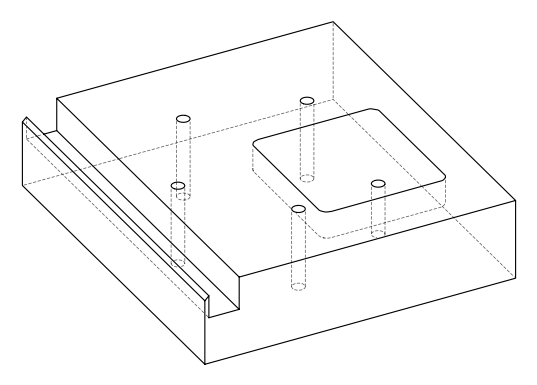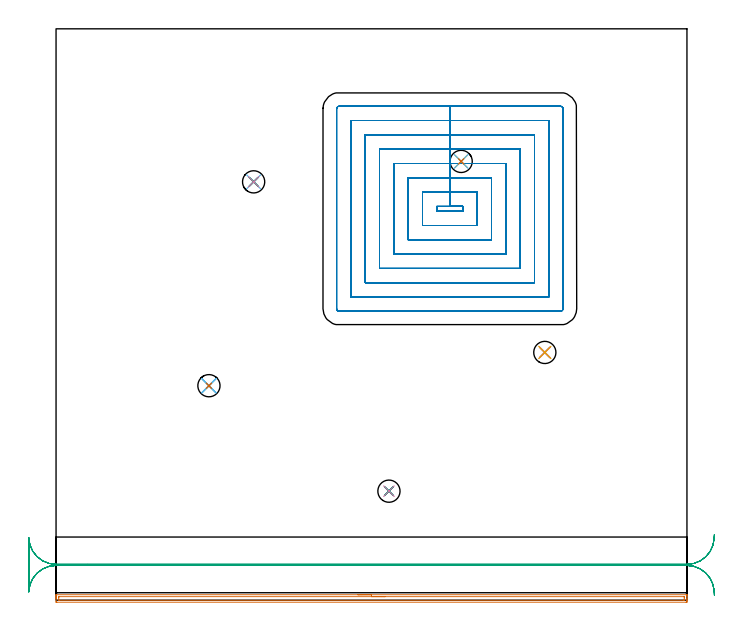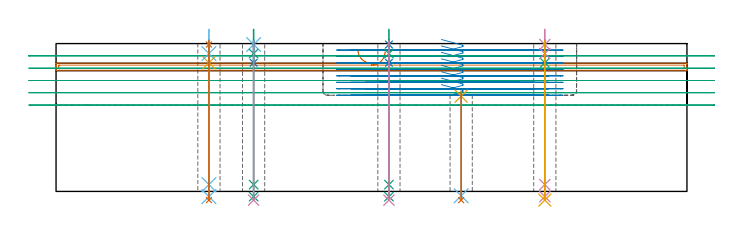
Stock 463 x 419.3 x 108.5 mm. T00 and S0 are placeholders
(PLAN: 22 operations, 17 tool changes, 69.8 min)
(1 AREA_MILL | FG_CHAMFER_SURFACE | UGT0205_001 | 7.6 min | 83616 mm3)
(2 MILL_RECTANGULAR_POCKET | POCKET_RECTANGULAR_STRAIGHT | UGT0201_095 | Follow Part, ap 5, ae 75% | 45.6 min | 1196903 mm3)
(3 MILL_RECTANGULAR_SLOT | SLOT_RECTANGULAR | UGT0201_019 | Follow Part, ap 10, ae 75% | 11.23 min | 812225 mm3)
(4 SPOT_DRILL | STEP1HOLE | NXT0321_9005460120000 | 0.03 min | 20 mm3)
(5 SPOT_DRILL_1 | STEP1HOLE_1 | NXT0321_9005460120000 | 0.04 min | 18 mm3)
(6 SPOT_DRILL_2 | STEP1HOLE_2 | NXT0321_9005460120000 | 0.03 min | 25 mm3)
(7 SPOT_DRILL_3 | STEP1HOLE_3 | NXT0321_9005460120000 | 0.03 min | 97 mm3)
(8 SPOT_DRILL_4 | STEP1HOLE_4 | NXT0321_9005460120000 | 0.03 min | 241 mm3)
(9 DRILL_BLIND_HOLE_INTO_CENTER | STEP1HOLE | NXT0301_065 | 0.07 min | 784 mm3)
(10 GUN_DRILL_THROUGH_HOLE | STEP1HOLE | UGT0307_007 | 0.6 min | 7617 mm3)
(11 DRILL_TO_ENLARGE_THROUGH_HOLE | STEP1HOLE | UGT0301_287 | 0.47 min | 13978 mm3)
(12 DRILL_THROUGH_HOLE_INTO_CENTER | STEP1HOLE_1 | NXT0301_065 | 0.31 min | 5099 mm3)
(13 DRILL_TO_ENLARGE_THROUGH_HOLE_1 | STEP1HOLE_1 | UGT0301_287 | 0.33 min | 9795 mm3)
(14 DRILL_BLIND_HOLE_INTO_CENTER_1 | STEP1HOLE_2 | NXT0301_065 | 0.07 min | 827 mm3)
(15 GUN_DRILL_THROUGH_HOLE_1 | STEP1HOLE_2 | UGT0307_007 | 0.6 min | 7627 mm3)
(16 DRILL_TO_ENLARGE_THROUGH_HOLE_2 | STEP1HOLE_2 | UGT0301_287 | 0.47 min | 14016 mm3)
(17 DRILL_BLIND_HOLE_INTO_CENTER_2 | STEP1HOLE_3 | NXT0301_065 | 0.07 min | 1021 mm3)
(18 GUN_DRILL_THROUGH_HOLE_2 | STEP1HOLE_3 | UGT0307_007 | 0.6 min | 7379 mm3)
(19 DRILL_TO_ENLARGE_THROUGH_HOLE_3 | STEP1HOLE_3 | UGT0301_287 | 0.47 min | 14045 mm3)
(20 DRILL_BLIND_HOLE_INTO_CENTER_3 | STEP1HOLE_4 | NXT0301_065 | 0.07 min | 947 mm3)
(21 GUN_DRILL_THROUGH_HOLE_3 | STEP1HOLE_4 | UGT0307_007 | 0.6 min | 7657 mm3)
(22 DRILL_TO_ENLARGE_THROUGH_HOLE_4 | STEP1HOLE_4 | UGT0301_287 | 0.47 min | 14127 mm3)
(TOOL UGT0205_001 | Chamfer Mill 20 x 3 x 45 deg. | D20 FL50 Z2)
(TOOL UGT0201_095 | End mill 20 mm | D20 R3 FL38 Z4)
(TOOL UGT0201_019 | End mill 40 mm | D40 FL63 Z6)
(TOOL NXT0321_9005460120000 | NC Spot Drill, 142deg, 12mm, Carbide, Uncoated | D12 PA142 FL30 Z2)
(TOOL NXT0301_065 | Carbide Drill 9.4mm [860.1-0940-075A1-MM 2214] | D9.4 PA140 FL98 Z2)
(TOOL UGT0307_007 | Gun Drill 10 mm | D10 PA130 FL24 Z1)
(TOOL UGT0301_287 | Twist Drill 16.3 mm | D16.3 PA118 FL125 Z2)
(OP 1 AREA_MILL)
G17 G21 G94 G90
T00 M6
G54
G17 G0 G90 X221.5 Y4. S1061 M3
G43 Z118.5 H0
Z104.1
G94 G1 X221.538 Z103.228 F250.
X221.652 Z102.363
X221.841 Z101.511
X222.103 Z100.679
X222.437 Z99.873
X222.84 Z99.1
X223.309 Z98.364
X223.84 Z97.672
X224.429 Z97.028
X225.072 Z96.439
X225.764 Z95.908
X226.5 Z95.439
X227.274 Z95.036
X228.08 Z94.703
X228.912 Z94.44
X229.764 Z94.251
X230.628 Z94.138
X231.5 Z94.1
X462.831 Y3.999 Z94.099
X462.903 Y4.001 Z94.096
X462.992 Y3.994 Z94.085
X463. Y3.978 Z94.068
Y3.6 Z93.699
Y3.252 Z93.351
Y2.581 Z92.676
Y1.358 Z91.455
Y0.806 Z90.901
Y0.195 Z90.29
Y-0.081 Z90.014
Y-0.692 Z89.404
X462.998 Y-0.968 Z89.128
X462.992 Y-1.491 Z88.605
X462.914 Y-1.494 Z88.603
X462.385 Y-1.5 Z88.6
X0.615
X0.086 Y-1.494 Z88.603
X0.008 Y-1.491 Z88.605
X0. Y-0.968 Z89.128
Y0.806 Z90.901
Y1.358 Z91.455
Y1.694 Z91.79
Y2.245 Z92.341
Y2.581 Z92.676
Y3.252 Z93.351
Y3.598 Z93.697
X0.007 Y3.968 Z94.059
X0.01 Y3.997 Z94.088
X0.169 Y4. Z94.1
X231.5
Y2.585 Z92.685
X460.594
X460.99 Y2.581 Z92.681
X460.999 Y2.183 Z92.283
X461. Y0.806 Z90.906
X460.999 Y0.408 Z90.508
X460.99 Y-0.081 Z90.019
X460.603 Y-0.086 Z90.014
X2.407
X2.01 Y-0.081 Z90.019
X2.001 Y0.317 Z90.417
X2. Y1.694 Z91.794
X2.001 Y2.092 Z92.192
X2.01 Y2.581 Z92.681
X2.397 Y2.586 Z92.686
X231.5 Y2.585 Z92.685
X232.372 Z92.723
X233.237 Z92.837
X234.088 Z93.026
X234.92 Z93.288
X235.726 Z93.622
X236.5 Z94.025
X237.236 Z94.494
X237.928 Z95.025
X238.571 Z95.614
X239.161 Z96.257
X239.692 Z96.95
X240.16 Z97.685
X240.563 Z98.459
X240.897 Z99.265
X241.159 Z100.097
X241.348 Z100.949
X241.462 Z101.814
X241.5 Z102.685
G0 Z118.5
M5
M2
(OP 2 MILL_RECTANGULAR_POCKET)
G17 G21 G94 G90
T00 M6
G54
G17 G0 G90 X282.823 Y285.5 S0 M3
G43 Z118.5 H0
Z111.5
G94 G1 X298.6 Z107.273 F250.
Y289. Z106.335
X289. Z103.762
X279.4 F500.
Y285.5
X298.6
Y289.
X289.
Y299.5
X268.9
Y275.
X309.1
Y299.5
X289.
Y310.
X258.4
Y264.5
X319.6
Y310.
X289.
Y320.5
X247.9
Y254.
X330.1
Y320.5
X289.
Y331.
X237.4
Y243.5
X340.6
Y331.
X289.
Y341.5
X226.9
Y233.
X351.1
Y341.5
X289.
Y352.
X216.4
Y222.5
X361.6
Y352.
X289.
Y362.5
X207.9
G3 X205.9 Y360.5 R2.
G1 Y214.
G3 X207.9 Y212. R2.
G1 X370.1
G3 X372.1 Y214. R2.
G1 Y360.5
G3 X370.1 Y362.5 R2.
G1 X289.
X288.
G0 X282.823 Y285.5 Z106.762
G1 X298.6 Z102.535 F250.
Y289. Z101.597
X289. Z99.025
X279.4 F500.
Y285.5
X298.6
Y289.
X289.
Y299.5
X268.9
Y275.
X309.1
Y299.5
X289.
Y310.
X258.4
Y264.5
X319.6
Y310.
X289.
Y320.5
X247.9
Y254.
X330.1
Y320.5
X289.
Y331.
X237.4
Y243.5
X340.6
Y331.
X289.
Y341.5
X226.9
Y233.
X351.1
Y341.5
X289.
Y352.
X216.4
Y222.5
X361.6
Y352.
X289.
Y362.5
X207.9
G3 X205.9 Y360.5 R2.
G1 Y214.
G3 X207.9 Y212. R2.
G1 X370.1
G3 X372.1 Y214. R2.
G1 Y360.5
G3 X370.1 Y362.5 R2.
G1 X289.
X288.
G0 X282.823 Y285.5 Z102.025
G1 X298.6 Z97.798 F250.
Y289. Z96.86
X289. Z94.287
X279.4 F500.
Y285.5
X298.6
Y289.
X289.
Y299.5
X268.9
Y275.
X309.1
Y299.5
X289.
Y310.
X258.4
Y264.5
X319.6
Y310.
X289.
Y320.5
X247.9
Y254.
X330.1
Y320.5
X289.
Y331.
X237.4
Y243.5
X340.6
Y331.
X289.
Y341.5
X226.9
Y233.
X351.1
Y341.5
X289.
Y352.
X216.4
Y222.5
X361.6
Y352.
X289.
Y362.5
X207.9
G3 X205.9 Y360.5 R2.
G1 Y214.
G3 X207.9 Y212. R2.
G1 X370.1
G3 X372.1 Y214. R2.
G1 Y360.5
G3 X370.1 Y362.5 R2.
G1 X289.
X288.
G0 X282.823 Y285.5 Z97.287
G1 X298.6 Z93.06 F250.
Y289. Z92.122
X289. Z89.55
X279.4 F500.
Y285.5
X298.6
Y289.
X289.
Y299.5
X268.9
Y275.
X309.1
Y299.5
X289.
Y310.
X258.4
Y264.5
X319.6
Y310.
X289.
Y320.5
X247.9
Y254.
X330.1
Y320.5
X289.
Y331.
X237.4
Y243.5
X340.6
Y331.
X289.
Y341.5
X226.9
Y233.
X351.1
Y341.5
X289.
Y352.
X216.4
Y222.5
X361.6
Y352.
X289.
Y362.5
X207.9
G3 X205.9 Y360.5 R2.
G1 Y214.
G3 X207.9 Y212. R2.
G1 X370.1
G3 X372.1 Y214. R2.
G1 Y360.5
G3 X370.1 Y362.5 R2.
G1 X289.
X288.
G0 X282.823 Y285.5 Z92.55
G1 X298.6 Z88.323 F250.
Y289. Z87.385
X289. Z84.812
X279.4 F500.
Y285.5
X298.6
Y289.
X289.
Y299.5
X268.9
Y275.
X309.1
Y299.5
X289.
Y310.
X258.4
Y264.5
X319.6
Y310.
X289.
Y320.5
X247.9
Y254.
X330.1
Y320.5
X289.
Y331.
X237.4
Y243.5
X340.6
Y331.
X289.
Y341.5
X226.9
Y233.
X351.1
Y341.5
X289.
Y352.
X216.4
Y222.5
X361.6
Y352.
X289.
Y362.5
X207.9
G3 X205.9 Y360.5 R2.
G1 Y214.
G3 X207.9 Y212. R2.
G1 X370.1
G3 X372.1 Y214. R2.
G1 Y360.5
G3 X370.1 Y362.5 R2.
G1 X289.
X288.
G0 X282.823 Y285.5 Z87.812
G1 X298.6 Z83.585 F250.
Y289. Z82.647
X289. Z80.075
X279.4 F500.
Y285.5
X298.6
Y289.
X289.
Y299.5
X268.9
Y275.
X309.1
Y299.5
X289.
Y310.
X258.4
Y264.5
X319.6
Y310.
X289.
Y320.5
X247.9
Y254.
X330.1
Y320.5
X289.
Y331.
X237.4
Y243.5
X340.6
Y331.
X289.
Y341.5
X226.9
Y233.
X351.1
Y341.5
X289.
Y352.
X216.4
Y222.5
X361.6
Y352.
X289.
Y362.5
X207.9
G3 X205.9 Y360.5 R2.
G1 Y214.
G3 X207.9 Y212. R2.
G1 X370.1
G3 X372.1 Y214. R2.
G1 Y360.5
G3 X370.1 Y362.5 R2.
G1 X289.
X288.
G0 X282.823 Y285.5 Z83.075
G1 X298.6 Z78.848 F250.
Y289. Z77.91
X289. Z75.337
X279.4 F500.
Y285.5
X298.6
Y289.
X289.
Y299.5
X268.9
Y275.
X309.1
Y299.5
X289.
Y310.
X258.4
Y264.5
X319.6
Y310.
X289.
Y320.5
X247.9
Y254.
X330.1
Y320.5
X289.
Y331.
X237.4
Y243.5
X340.6
Y331.
X289.
Y341.5
X226.9
Y233.
X351.1
Y341.5
X289.
Y352.
X216.4
Y222.5
X361.6
Y352.
X289.
Y362.5
X207.9
G3 X205.9 Y360.5 R2.
G1 Y214.
G3 X207.9 Y212. R2.
G1 X370.1
G3 X372.1 Y214. R2.
G1 Y360.5
G3 X370.1 Y362.5 R2.
G1 X289.
X288.
G0 X282.823 Y285.5 Z78.337
G1 X298.6 Z74.11 F250.
Y289. Z73.172
X289. Z70.6
X279.4 F500.
Y285.5
X298.6
Y289.
X289.
Y299.5
X268.9
Y275.
X309.1
Y299.5
X289.
Y310.
X258.4
Y264.5
X319.6
Y310.
X289.
Y320.5
X247.9
Y254.
X330.1
Y320.5
X289.
Y331.
X237.4
Y243.5
X340.6
Y331.
X289.
Y341.5
X226.9
Y233.
X351.1
Y341.5
X289.
Y352.
X216.4
Y222.5
X361.6
Y352.
X289.
Y362.5
X207.9
G3 X205.9 Y360.5 R2.
G1 Y214.
G3 X207.9 Y212. R2.
G1 X370.1
G3 X372.1 Y214. R2.
G1 Y360.5
G3 X370.1 Y362.5 R2.
G1 X289.
X288.
G0 Z118.5
M5
M2
(OP 3 MILL_RECTANGULAR_SLOT)
G17 G21 G94 G90
T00 M6
G54
G17 G0 G90 X483.134 Y48.2 S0 M3
G43 Z118.5 H0
Z99.48
G94 G1 X482.97 Y45.205 F250.
G2 X463. Y26.3 R20. F500.
G1 X0.
G2 X-19.99 Y45.668 R20.
G1 X-20.
Y10.877
G3 X-19.833 Y8.298 R20.
G1 X-19.803 Y8.301
G2 X0. Y25.5 R20.
G1 X463.
G2 X482.803 Y8.301 R20.
G1 X483.223 Y5.331 F250.
G0 X483.134 Y48.2 Z90.46
G1 X482.97 Y45.205
G2 X463. Y26.3 R20. F500.
G1 X0.
G2 X-19.99 Y45.668 R20.
G1 Y6.132
G2 X0. Y25.5 R20.
G1 X463.
G2 X482.97 Y6.595 R20.
G1 X483.134 Y3.6 F250.
G0 Y48.2 Z81.44
G1 X482.97 Y45.205
G2 X463.32 Y26.303 R20. F500.
X463. Y26.3 R20. F445.
G1 X23.32
X0. F500.
G2 X-19.99 Y45.668 R20.
G1 Y6.132
G2 X0. Y25.5 R20.
G1 X463.
G2 X482.97 Y6.595 R20.
G1 X483.134 Y3.6 F250.
G0 Y48.2 Z72.42
G1 X482.97 Y45.205
G2 X463. Y26.3 R20. F500.
G1 X0.
G2 X-19.99 Y45.668 R20.
G1 Y6.132
G2 X0. Y25.5 R20.
G1 X463.
G2 X482.97 Y6.595 R20.
G1 X483.134 Y3.6 F250.
G0 Y48.2 Z63.4
G1 X482.97 Y45.205
G2 X463.32 Y26.303 R20. F500.
X463. Y26.3 R20. F445.
G1 X23.32
X0. F500.
G2 X-19.99 Y45.668 R20.
G1 Y6.132
G2 X0. Y25.5 R20.
G1 X463.
G2 X482.97 Y6.595 R20.
G1 X483.134 Y3.6 F250.
G0 Z118.5
M5
M2
(OP 4 SPOT_DRILL)
G17 G21 G94 G90
T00 M6
G54
G17 G0 G90 X358.7 Y181.8 S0 M3
G43 Z118.5 H0
G94 G81 G98 Z107.798 F250. R111.5
G80
M5
M2
(OP 5 SPOT_DRILL_1)
G17 G21 G94 G90
T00 M6
G54
G17 G0 G90 X297.3 Y322. S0 M3
G43 Z118.5 H0
G94 G81 G98 Z69.898 F250. R73.6
G80
M5
M2
(OP 6 SPOT_DRILL_2)
G17 G21 G94 G90
T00 M6
G54
G17 G0 G90 X145. Y307. S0 M3
G43 Z118.5 H0
G94 G81 G98 Z107.798 F250. R111.5
G80
M5
M2
(OP 7 SPOT_DRILL_3)
G17 G21 G94 G90
T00 M6
G54
G17 G0 G90 X112.2 Y157.4 S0 M3
G43 Z118.5 H0
G94 G81 G98 Z107.798 F250. R111.5
G80
M5
M2
(OP 8 SPOT_DRILL_4)
G17 G21 G94 G90
T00 M6
G54
G17 G0 G90 X244.3 Y80. S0 M3
G43 Z118.5 H0
G94 G81 G98 Z107.798 F250. R111.5
G80
M5
M2
(OP 9 DRILL_BLIND_HOLE_INTO_CENTER)
G17 G21 G94 G90
T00 M6
G54
G17 G0 G90 X358.7 Y181.8 S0 M3
G43 Z118.5 H1
G94 G81 G98 Z94.4 F250. R110.5
G80
M5
M2
(OP 10 GUN_DRILL_THROUGH_HOLE)
G17 G21 G94 G90
T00 M6
G54
G17 G0 G90 X358.7 Y181.8 M8
G43 Z118.891 H0
S716 M3
G94 G1 Z101.168 F125. M26
G4 X.084
Z5. F250.
G4 X.084
Z-3.832 F125.
G4 X.084
M5
M9
G0 Z118.891
M2
(OP 11 DRILL_TO_ENLARGE_THROUGH_HOLE)
G17 G21 G94 G90
T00 M6
G54
G17 G0 G90 X358.7 Y181.8 S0 M3
G43 Z118.5 H0
G94 G73 G98 Z-6.397 F250. Q14.362 R110.5
G80
M5
M2
(OP 12 DRILL_THROUGH_HOLE_INTO_CENTER)
G17 G21 G94 G90
T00 M6
G54
G17 G0 G90 X297.3 Y322. S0 M3
G43 Z118.5 H1
G94 G73 G98 Z-3.211 F250. Q9.226 R72.6
G80
M5
M2
(OP 13 DRILL_TO_ENLARGE_THROUGH_HOLE_1)
G17 G21 G94 G90
T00 M6
G54
G17 G0 G90 X297.3 Y322. S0 M3
G43 Z118.5 H0
G94 G73 G98 Z-6.397 F250. Q15.399 R72.6
G80
M5
M2
(OP 14 DRILL_BLIND_HOLE_INTO_CENTER_1)
G17 G21 G94 G90
T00 M6
G54
G17 G0 G90 X145. Y307. S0 M3
G43 Z118.5 H1
G94 G81 G98 Z94.4 F250. R110.5
G80
M5
M2
(OP 15 GUN_DRILL_THROUGH_HOLE_1)
G17 G21 G94 G90
T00 M6
G54
G17 G0 G90 X145. Y307. M8
G43 Z118.891 H0
S716 M3
G94 G1 Z101.168 F125. M26
G4 X.084
Z5. F250.
G4 X.084
Z-3.832 F125.
G4 X.084
M5
M9
G0 Z118.891
M2
(OP 16 DRILL_TO_ENLARGE_THROUGH_HOLE_2)
G17 G21 G94 G90
T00 M6
G54
G17 G0 G90 X145. Y307. S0 M3
G43 Z118.5 H0
G94 G73 G98 Z-6.397 F250. Q14.362 R110.5
G80
M5
M2
(OP 17 DRILL_BLIND_HOLE_INTO_CENTER_2)
G17 G21 G94 G90
T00 M6
G54
G17 G0 G90 X112.2 Y157.4 S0 M3
G43 Z118.5 H1
G94 G81 G98 Z94.4 F250. R110.5
G80
M5
M2
(OP 18 GUN_DRILL_THROUGH_HOLE_2)
G17 G21 G94 G90
T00 M6
G54
G17 G0 G90 X112.2 Y157.4 M8
G43 Z118.891 H0
S716 M3
G94 G1 Z101.168 F125. M26
G4 X.084
Z5. F250.
G4 X.084
Z-3.832 F125.
G4 X.084
M5
M9
G0 Z118.891
M2
(OP 19 DRILL_TO_ENLARGE_THROUGH_HOLE_3)
G17 G21 G94 G90
T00 M6
G54
G17 G0 G90 X112.2 Y157.4 S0 M3
G43 Z118.5 H0
G94 G73 G98 Z-6.397 F250. Q14.362 R110.5
G80
M5
M2
(OP 20 DRILL_BLIND_HOLE_INTO_CENTER_3)
G17 G21 G94 G90
T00 M6
G54
G17 G0 G90 X244.3 Y80. S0 M3
G43 Z118.5 H1
G94 G81 G98 Z94.4 F250. R110.5
G80
M5
M2
(OP 21 GUN_DRILL_THROUGH_HOLE_3)
G17 G21 G94 G90
T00 M6
G54
G17 G0 G90 X244.3 Y80. M8
G43 Z118.891 H0
S716 M3
G94 G1 Z101.168 F125. M26
G4 X.084
Z5. F250.
G4 X.084
Z-3.832 F125.
G4 X.084
M5
M9
G0 Z118.891
M2
(OP 22 DRILL_TO_ENLARGE_THROUGH_HOLE_4)
G17 G21 G94 G90
T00 M6
G54
G17 G0 G90 X244.3 Y80. S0 M3
G43 Z118.5 H0
G94 G73 G98 Z-6.397 F250. Q14.362 R110.5
G80
M5
M2
